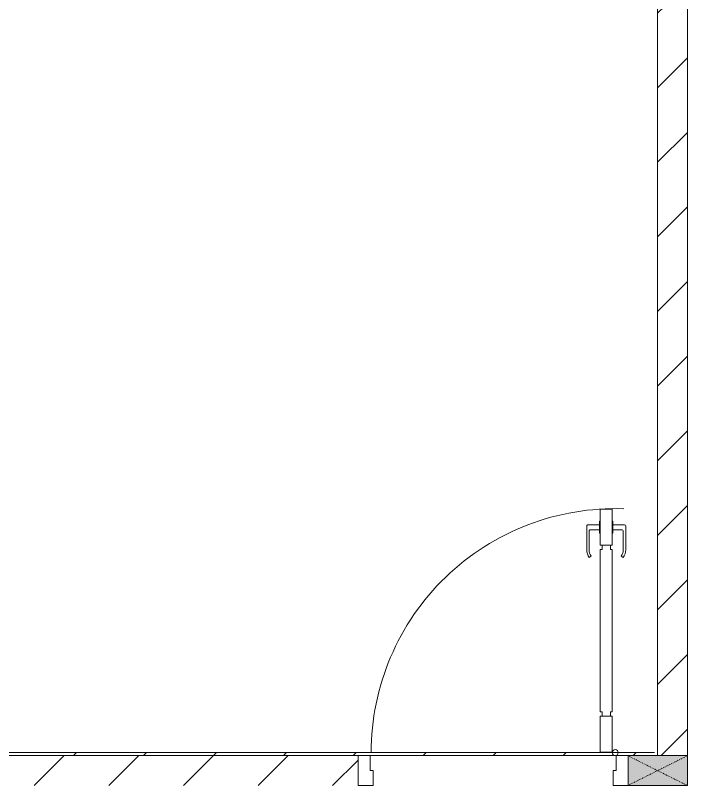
# Model space of a CAD drawing. Header units: millimetres. Extents: x 5359 to 218750, y -16347 to 109893.
# Drawn here: x 55611 to 57853, y 41237 to 43806 of the extents above; entities that cross this region are included whole.
import ezdxf

# ---------------------------------------------------------------- set-up
doc = ezdxf.new("R2010")
doc.units = ezdxf.units.MM
doc.linetypes.add('Dash', pattern=[6, 3, -3])
for name, color, linetype, lineweight in [('0-1', 7, 'Continuous', 5), ('A-DETL-GENF-1', 9, 'Continuous', 9), ('A-DOOR-1', 9, 'Continuous', 9), ('A-WALL-1', 53, 'Continuous', 18), ('A-WALL-PATT-1', 10, 'Continuous', 9), ('A-WALL-PATT-2', 9, 'Continuous', 9), ('I-WALL-1', 53, 'Continuous', 18), ('S-COLS-2', 53, 'Continuous', 18), ('S-COLS-3', 9, 'Continuous', 9), ('S-COLS-HDLN-1', 9, 'Dash', 9)]:
    doc.layers.add(name, color=color, linetype=linetype, lineweight=lineweight)
pattern_1 = [(45, (0, 0), (-124.4508, 124.4508), [])]

# ---------------------------------------------------------------- blocks, each defined once
blk = doc.blocks.new('DOOR_CW_01 CANH MO-PANEL KINH - DIW_01-900x2200-CỬA GỖ VÂN LAMINATE-553375-TKCS_MB ĐỊNH VỊ CỔNG-HÀNG RÀO')
at = {"layer": 'A-DETL-GENF-1'}
for p, q in [((-397, -182), (-397, -62)), ((-397, -62), (-357, -62)), ((-357, -62), (-357, -182)), ((-357, -182), (-397, -182)), ((-397, -196), (-391, -196)), ((-397, -738), (-397, -196)), ((-391, -196), (-391, -182)), ((-391, -182), (-363, -182)), ((-363, -182), (-363, -196)), ((-357, -196), (-363, -196)), ((-357, -196), (-357, -738)), ((-433.9, -711.2), (-427.3, -715.8)), ((-320.1, -711.2), (-326.7, -715.8)), ((-442, -737), (-442, -816.5)), ((-434, -799.5), (-434, -737)), ((-397, -738), (-391, -738)), ((-391, -752), (-391, -738)), ((-357, -738), (-363, -738)), ((-363, -738), (-363, -752)), ((-320, -799.5), (-320, -737)), ((-312, -737), (-312, -816.5)), ((-357, -752), (-397, -752)), ((-397, -752), (-397, -872)), ((-363, -752), (-391, -752)), ((-357, -872), (-357, -752)), ((-399, -792.2), (-399, -831.8)), ((-397, -792.2), (-399, -792.2)), ((-397, -792.2), (-397, -831.8)), ((-357, -792.2), (-357, -831.8)), ((-357, -792.2), (-355, -792.2)), ((-355, -792.2), (-355, -831.8)), ((-399, -820.5), (-438, -820.5)), ((-399, -803.5), (-430, -803.5)), ((-355, -803.5), (-324, -803.5)), ((-355, -820.5), (-316, -820.5)), ((-399, -831.8), (-397, -831.8)), ((-355, -831.8), (-357, -831.8)), ((-397, -872), (-357, -872))]:
    blk.add_line(p, q, dxfattribs=at)
blk.add_circle((-407, -60), 10, dxfattribs=at)
for centre, radius, start, end in [((-407, -60), 814, 268, 0), ((-397, -737), 45, 145, 180), ((-397, -737), 37, 145, 180), ((-357, -737), 37, 0, 35), ((-357, -737), 45, 360, 35), ((-438, -816.5), 4, 180, 270), ((-430, -799.5), 4, 180, 270), ((-324, -799.5), 4, 270, 0), ((-316, -816.5), 4, 270, 0)]:
    blk.add_arc(centre, radius, start, end, dxfattribs=at)
at = {"layer": 'A-DOOR-1'}
for p, q in [((-450, -50), (-450, 50)), ((-450, 50), (-400, 50)), ((-400, 50), (-400, 0)), ((400, 0), (400, 50)), ((400, 50), (450, 50)), ((450, 50), (450, -50)), ((-410, 0), (-410, -50)), ((-400, 0), (-410, 0)), ((410, 0), (400, 0)), ((410, -50), (410, 0)), ((-410, -50), (-450, -50)), ((-407, -50), (-382, -50)), ((450, -50), (410, -50))]:
    blk.add_line(p, q, dxfattribs=at)
blk = doc.blocks.new('G1_SOF - BO TRU - 100x200-746114-TKCS_MB ĐỊNH VỊ CỔNG-HÀNG RÀO')
at = {"layer": 'S-COLS-3'}
blk.add_hatch(color=256, dxfattribs=at).paths.add_polyline_path([(-50, -98.4), (50, -98.4), (50, 100), (-50, 100)])
at = {"layer": 'S-COLS-2'}
for p, q in [((-50, 100), (50, 100)), ((-50, -98.4), (-50, 100)), ((50, 100), (50, -98.4))]:
    blk.add_line(p, q, dxfattribs=at)
at = {"layer": 'S-COLS-HDLN-1'}
for p, q in [((50, -100), (-50, 100)), ((-50, -100), (50, 100))]:
    blk.add_line(p, q, dxfattribs=at)
blk = doc.blocks.new('NCV_TKTC_TANG 1_rvt-1-TKCS_MB ĐỊNH VỊ CỔNG-HÀNG RÀO')
at = {"layer": 'A-WALL-PATT-1'}
h = blk.add_hatch(dxfattribs=at)
h.set_pattern_fill('FP_2', color=256, style=0, pattern_type=2)
h.set_pattern_definition(pattern_1)
h.paths.add_polyline_path([(57852.6, 41336.9), (57852.6, 44336.9), (57752.6, 44336.9), (57752.6, 41336.9)])
h = blk.add_hatch(dxfattribs=at)
h.set_pattern_fill('FP_2', color=256, style=0, pattern_type=2)
h.set_pattern_definition(pattern_1)
h.paths.add_polyline_path([(56754.2, 41236.9), (56754.2, 41336.9), (54252.6, 41336.9), (54252.6, 41236.9), (56197, 41236.9)])
at = {"layer": 'A-WALL-PATT-2'}
h = blk.add_hatch(dxfattribs=at)
h.set_pattern_fill('FP_3', color=256, style=0, pattern_type=2)
h.set_pattern_definition([(45, (0, 0), (-116.6726, 116.6726), [])])
h.paths.add_polyline_path([(54162.6, 41336.9), (57742.6, 41336.9), (57742.6, 41346.9), (54162.6, 41346.9)])
at = {"layer": 'A-WALL-1'}
for p, q in [((57752.6, 44336.9), (57752.6, 41336.9)), ((57852.6, 41336.9), (57852.6, 44336.9)), ((56754.2, 41336.9), (54252.6, 41336.9))]:
    blk.add_line(p, q, dxfattribs=at)
at = {"layer": 'I-WALL-1'}
for p, q in [((57742.6, 41346.9), (54162.6, 41346.9)), ((54252.6, 41336.9), (56754.2, 41336.9)), ((56794.2, 41336.9), (57614.2, 41336.9))]:
    blk.add_line(p, q, dxfattribs=at)
at = {"layer": 'A-DOOR-1', "rotation": 180}
blk.add_blockref('DOOR_CW_01 CANH MO-PANEL KINH - DIW_01-900x2200-CỬA GỖ VÂN LAMINATE-553375-TKCS_MB ĐỊNH VỊ CỔNG-HÀNG RÀO', (57204.2, 41286.9), dxfattribs=at)
at = {"layer": 'S-COLS-3', "rotation": 270.0000000000007}
blk.add_blockref('G1_SOF - BO TRU - 100x200-746114-TKCS_MB ĐỊNH VỊ CỔNG-HÀNG RÀO', (57752.6, 41286.9), dxfattribs=at)

msp = doc.modelspace()

# ---------------------------------------------------------------- block references
at = {"layer": '0-1'}
msp.add_blockref('NCV_TKTC_TANG 1_rvt-1-TKCS_MB ĐỊNH VỊ CỔNG-HÀNG RÀO', (0, 0), dxfattribs=at)

doc.saveas('drawing.dxf')
